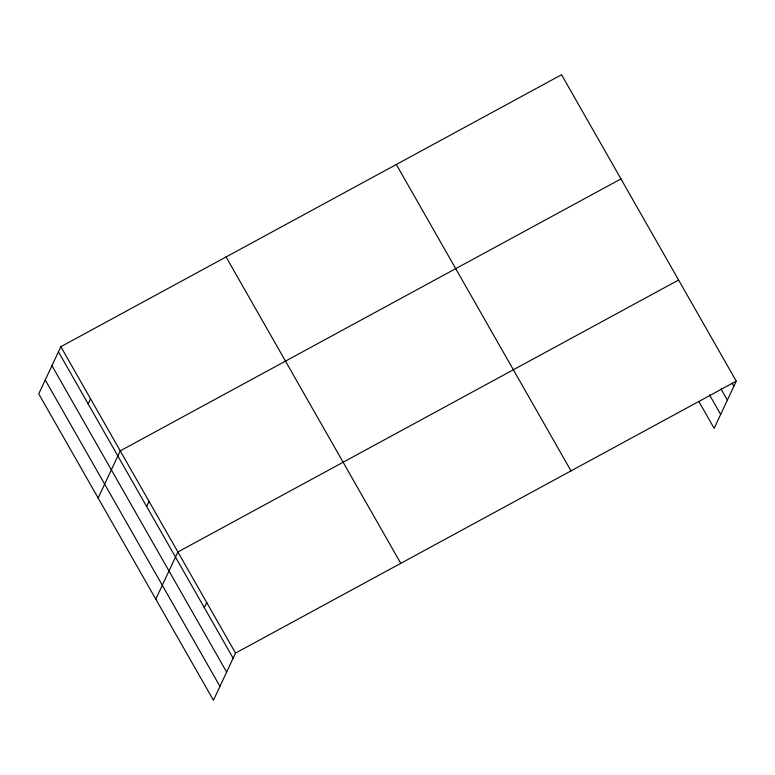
<?xml version="1.0" encoding="UTF-8"?>
<svg xmlns="http://www.w3.org/2000/svg" width="775" height="775" viewBox="0 0 775 775"><rect width="100%" height="100%" fill="white"/><g stroke="black" fill="none" stroke-linecap="round" stroke-linejoin="round"><path stroke-width="1.16" d="M60.847 346.687L38.75 393.855L213.435 700.261L235.532 653.092L736.25 381.145L561.565 74.739L60.847 346.687L235.532 653.092M88.147 403.891L90.539 398.776M98.144 498.034L120.241 450.866L620.959 178.918M146.669 506.53L149.062 501.425M155.794 599.143L177.882 551.984L678.6 280.027M204.319 607.648L206.712 602.543M736.25 381.145L714.153 428.313L698.866 401.479M732.094 383.16L733.857 386.25M720.886 388.779L727.357 400.132M709.483 394.824L720.663 414.431M396.325 164.484L571.01 470.89M226.077 256.951L400.772 563.357M58.454 351.802L233.139 658.208M51.954 365.674L226.639 672.08M45.25 379.973L219.945 686.379"/></g></svg>
